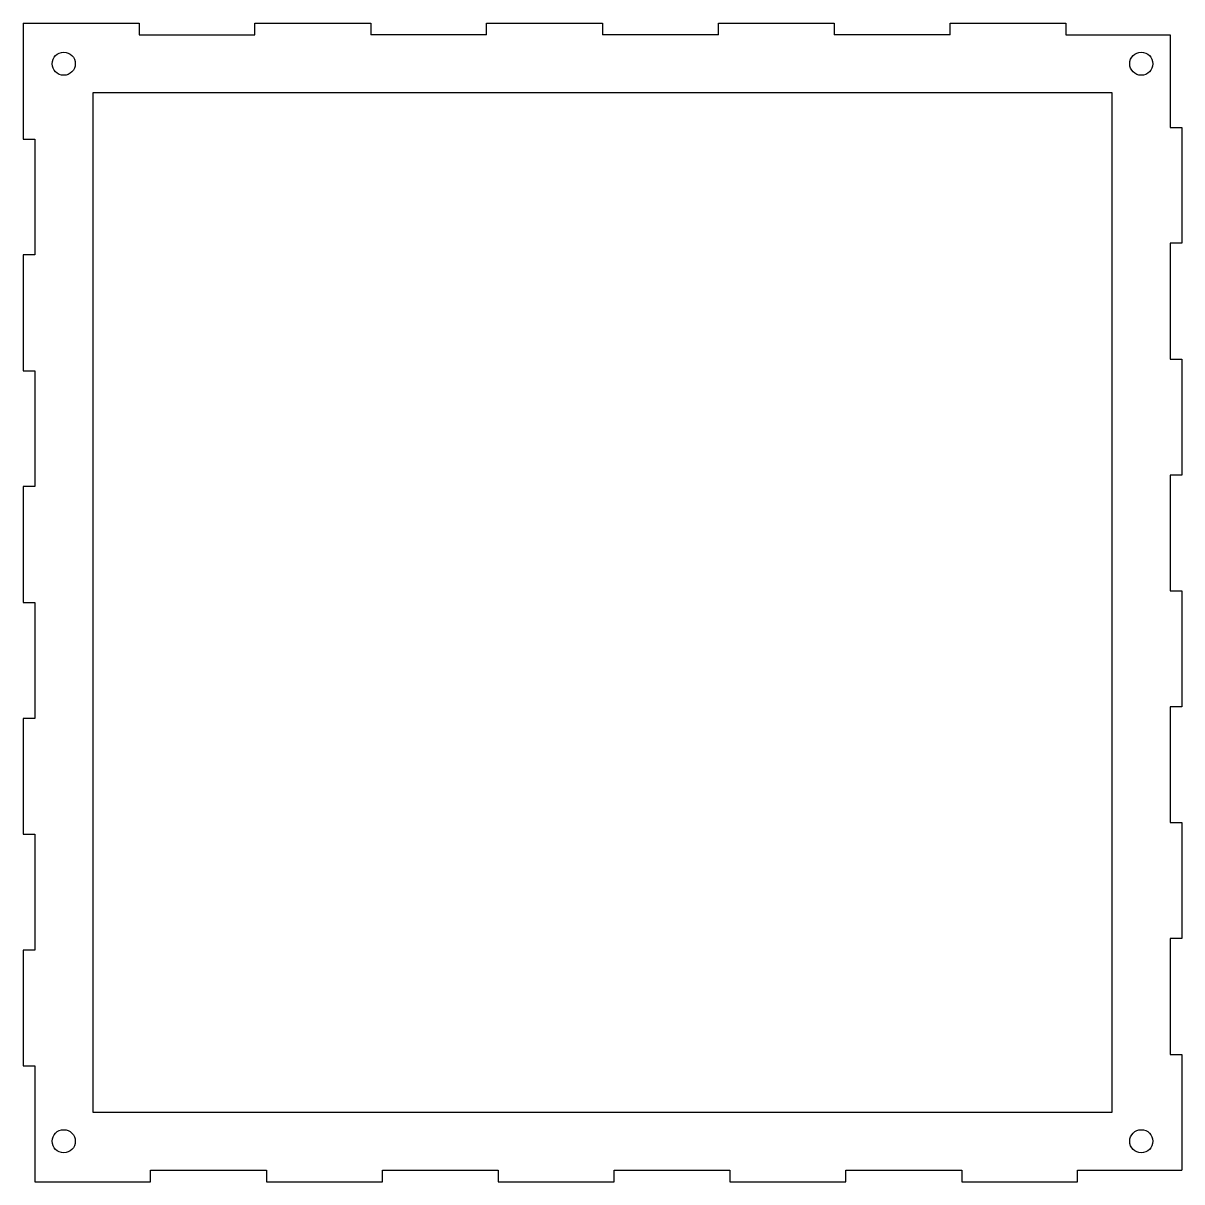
# Model space of a CAD drawing. Header units: millimetres. Extents: x 2279 to 2479, y 3052 to 3252.
import ezdxf

# ---------------------------------------------------------------- set-up
doc = ezdxf.new("R2010")
doc.units = ezdxf.units.MM

msp = doc.modelspace()

# ---------------------------------------------------------------- linework, layer by layer
for p, q in [((2279.27, 3251.81), (2299.27, 3251.81)), ((2279.27, 3251.81), (2279.27, 3231.81)), ((2299.27, 3251.81), (2299.27, 3249.81)), ((2319.27, 3249.81), (2319.27, 3251.81)), ((2319.27, 3251.81), (2339.27, 3251.81)), ((2339.27, 3251.81), (2339.27, 3249.81)), ((2359.27, 3249.81), (2359.27, 3251.81)), ((2359.27, 3251.81), (2379.27, 3251.81)), ((2379.27, 3251.81), (2379.27, 3249.81)), ((2399.27, 3249.81), (2399.27, 3251.81)), ((2399.27, 3251.81), (2419.27, 3251.81)), ((2419.27, 3251.81), (2419.27, 3249.81)), ((2439.27, 3249.81), (2439.27, 3251.81)), ((2439.27, 3251.81), (2459.27, 3251.81)), ((2459.27, 3251.81), (2459.27, 3249.81)), ((2299.27, 3249.81), (2319.27, 3249.81)), ((2459.27, 3249.81), (2477.27, 3249.81)), ((2477.27, 3249.81), (2477.27, 3233.81)), ((2477.27, 3233.81), (2479.27, 3233.81)), ((2479.27, 3233.81), (2479.27, 3213.81)), ((2279.27, 3231.81), (2281.27, 3231.81)), ((2281.27, 3231.81), (2281.27, 3211.81)), ((2479.27, 3213.81), (2477.27, 3213.81)), ((2477.27, 3213.81), (2477.27, 3193.81)), ((2281.27, 3211.81), (2279.27, 3211.81)), ((2279.27, 3211.81), (2279.27, 3191.81)), ((2477.27, 3193.81), (2479.27, 3193.81)), ((2479.27, 3193.81), (2479.27, 3173.81)), ((2279.27, 3191.81), (2281.27, 3191.81)), ((2281.27, 3191.81), (2281.27, 3171.81)), ((2479.27, 3173.81), (2477.27, 3173.81)), ((2477.27, 3173.81), (2477.27, 3153.81)), ((2281.27, 3171.81), (2279.27, 3171.81)), ((2279.27, 3171.81), (2279.27, 3151.81)), ((2477.27, 3153.81), (2479.27, 3153.81)), ((2479.27, 3153.81), (2479.27, 3133.81)), ((2279.27, 3151.81), (2281.27, 3151.81)), ((2281.27, 3151.81), (2281.27, 3131.81)), ((2479.27, 3133.81), (2477.27, 3133.81)), ((2477.27, 3133.81), (2477.27, 3113.81)), ((2281.27, 3131.81), (2279.27, 3131.81)), ((2279.27, 3131.81), (2279.27, 3111.81)), ((2477.27, 3113.81), (2479.27, 3113.81)), ((2479.27, 3113.81), (2479.27, 3093.81)), ((2279.27, 3111.81), (2281.27, 3111.81)), ((2281.27, 3111.81), (2281.27, 3091.81)), ((2479.27, 3093.81), (2477.27, 3093.81)), ((2477.27, 3093.81), (2477.27, 3073.81)), ((2281.27, 3091.81), (2279.27, 3091.81)), ((2279.27, 3091.81), (2279.27, 3071.81)), ((2477.27, 3073.81), (2479.27, 3073.81)), ((2479.27, 3073.81), (2479.27, 3053.81)), ((2279.27, 3071.81), (2281.27, 3071.81)), ((2281.27, 3071.81), (2281.27, 3051.81)), ((2301.27, 3051.81), (2301.27, 3053.81)), ((2301.27, 3053.81), (2321.27, 3053.81)), ((2321.27, 3053.81), (2321.27, 3051.81)), ((2341.27, 3051.81), (2341.27, 3053.81)), ((2341.27, 3053.81), (2361.27, 3053.81)), ((2361.27, 3053.81), (2361.27, 3051.81)), ((2381.27, 3051.81), (2381.27, 3053.81)), ((2381.27, 3053.81), (2401.27, 3053.81)), ((2401.27, 3053.81), (2401.27, 3051.81)), ((2421.27, 3051.81), (2421.27, 3053.81)), ((2421.27, 3053.81), (2441.27, 3053.81)), ((2441.27, 3053.81), (2441.27, 3051.81)), ((2461.27, 3053.81), (2479.27, 3053.81)), ((2461.27, 3051.81), (2461.27, 3053.81)), ((2281.27, 3051.81), (2301.27, 3051.81)), ((2321.27, 3051.81), (2341.27, 3051.81)), ((2361.27, 3051.81), (2381.27, 3051.81)), ((2401.27, 3051.81), (2421.27, 3051.81)), ((2441.27, 3051.81), (2461.27, 3051.81))]:
    msp.add_line(p, q)
for points in [[(2359.27, 3249.81), (2339.27, 3249.81)], [(2399.27, 3249.81), (2379.27, 3249.81)], [(2439.27, 3249.81), (2419.27, 3249.81)]]:
    msp.add_lwpolyline(points)
msp.add_lwpolyline([(2467.27, 3239.81), (2291.27, 3239.81), (2291.27, 3063.81), (2467.27, 3063.81)], close=True)
for centre in [(2286.27, 3244.81), (2472.27, 3244.81), (2286.27, 3058.81), (2472.27, 3058.81)]:
    msp.add_circle(centre, 2)

doc.saveas('drawing.dxf')
